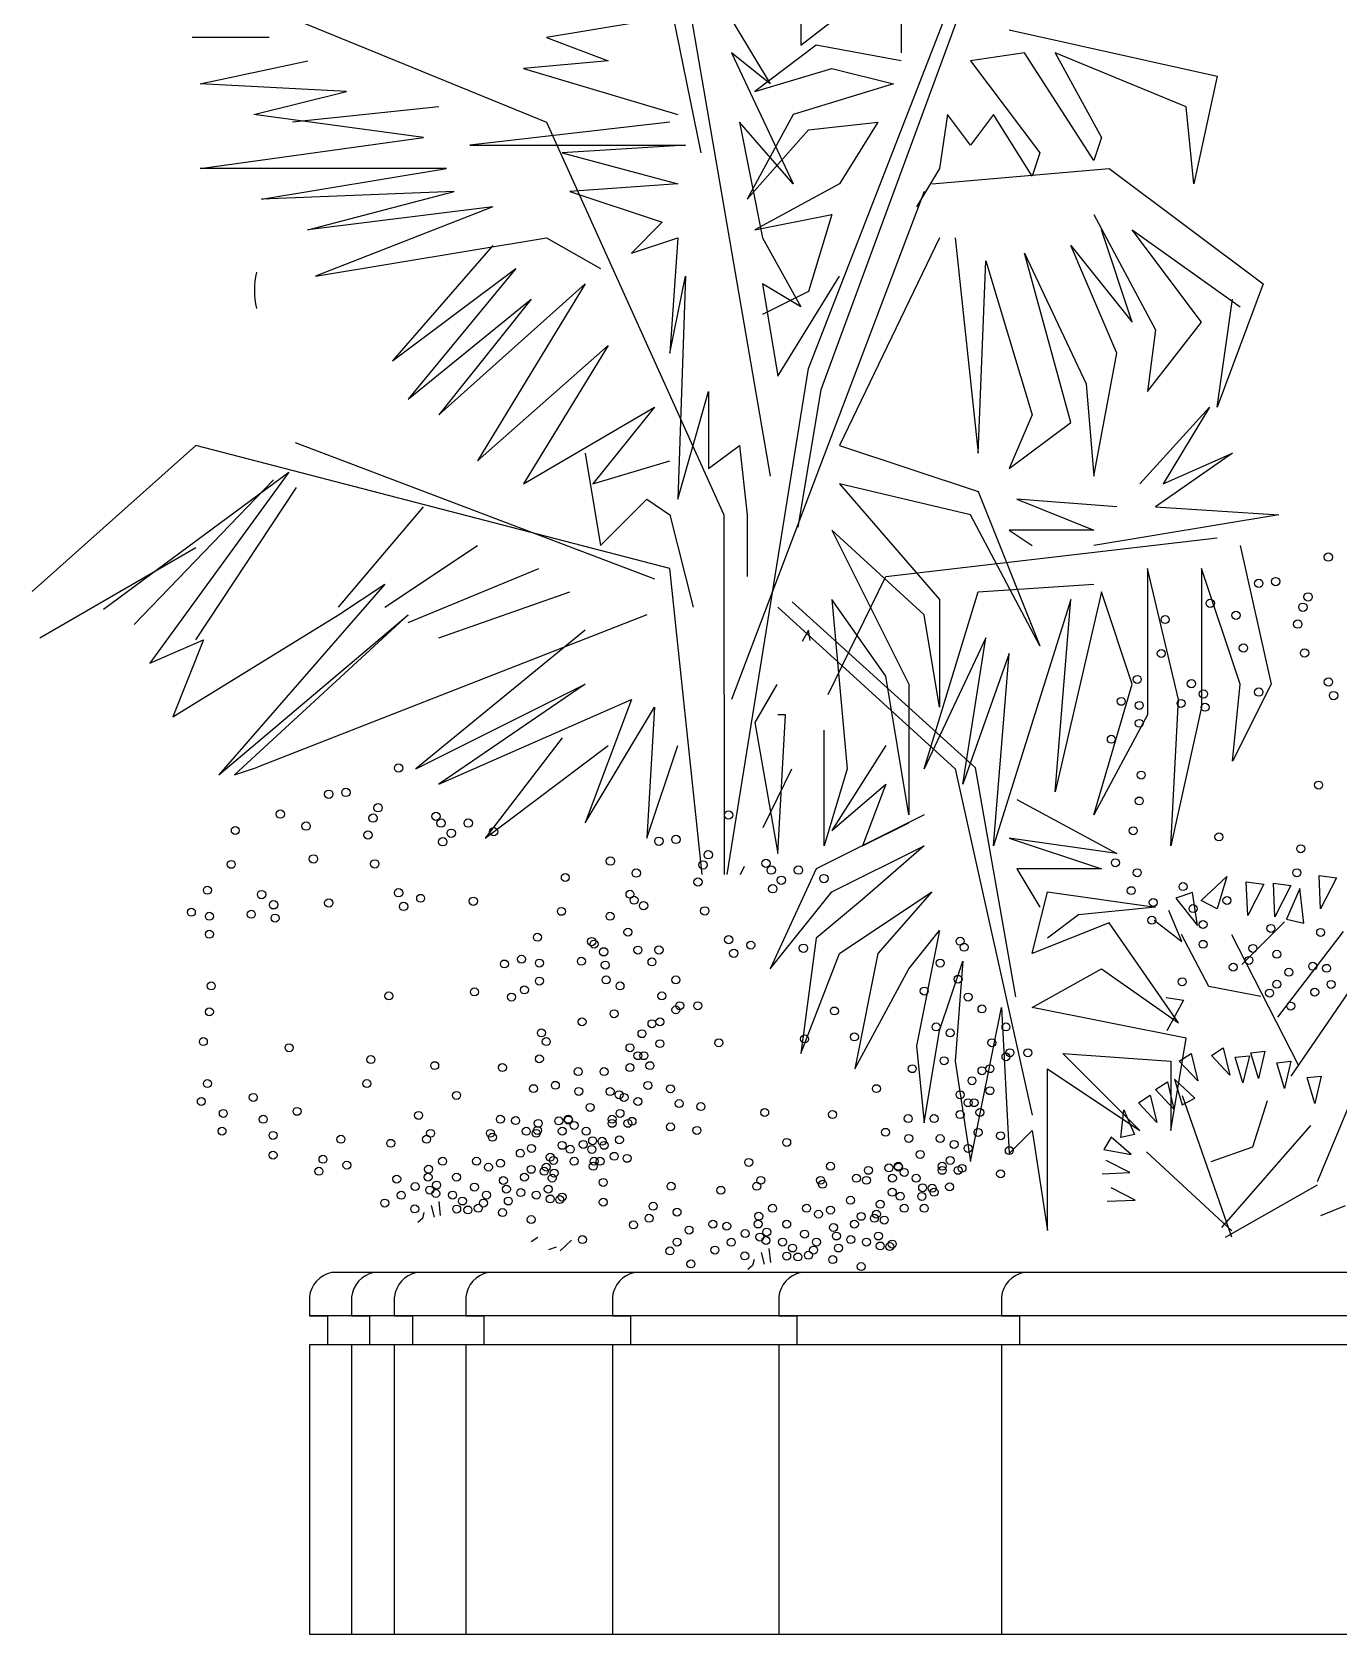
# Model space of a CAD drawing. Header units: millimetres. Extents: x 12377 to 30673, y 89761 to 101952.
# Drawn here: x 18926 to 19468, y 91069 to 91733 of the extents above; entities that cross this region are included whole.
import ezdxf

# ---------------------------------------------------------------- set-up
doc = ezdxf.new("R2010")
doc.units = ezdxf.units.MM

# ---------------------------------------------------------------- blocks, each defined once
blk = doc.blocks.new('A$C76034A20')
for p, q in [((398.3, 1356), (462.2, 1042)), ((419.6, 1345.3), (510.2, 818.4)), ((462.2, 1169.7), (510.2, 1089.9)), ((531.5, 1116.5), (579.4, 1153.7)), ((536.8, 893), (638, 1153.7)), ((148, 1148.4), (355.7, 1063.3)), ((531.5, 1143.1), (531.5, 1116.5)), ((644.2, 1147.5), (545.1, 878.2)), ((419.6, 1132.5), (355.7, 1121.8)), ((600.7, 1132.5), (600.7, 1111.2)), ((164, 1121.8), (110.7, 1121.8)), ((355.7, 1121.8), (398.3, 1105.8)), ((675.3, 1127.1), (819.1, 1095.2)), ((483.5, 1111.2), (526.2, 1020.7)), ((510.2, 1089.9), (483.5, 1111.2)), ((542.1, 1116.5), (499.5, 1084.6)), ((600.7, 1105.8), (542.1, 1116.5)), ((685.9, 1111.2), (648.6, 1105.8)), ((733.9, 1036.7), (685.9, 1111.2)), ((707.2, 1111.2), (739.2, 1052.6)), ((797.8, 1073.9), (707.2, 1111.2)), ((116.1, 1089.9), (190.6, 1105.8)), ((398.3, 1105.8), (339.7, 1100.5)), ((339.7, 1100.5), (446.3, 1068.6)), ((499.5, 1084.6), (552.8, 1100.5)), ((552.8, 1100.5), (595.4, 1089.9)), ((648.6, 1105.8), (696.6, 1042)), ((217.3, 1084.6), (116.1, 1089.9)), ((595.4, 1089.9), (526.2, 1068.6)), ((819.1, 1095.2), (803.1, 1020.7)), ((153.3, 1068.6), (217.3, 1084.6)), ((270.5, 1052.6), (153.3, 1068.6)), ((281.2, 1073.9), (180, 1063.3)), ((526.2, 1068.6), (494.2, 1010)), ((632.7, 1068.6), (627.3, 1031.3)), ((648.6, 1047.3), (632.7, 1068.6)), ((664.6, 1068.6), (648.6, 1047.3)), ((691.3, 1026), (664.6, 1068.6)), ((803.1, 1020.7), (797.8, 1073.9)), ((116.1, 1031.3), (270.5, 1052.6)), ((440.9, 1063.3), (302.5, 1047.3)), ((355.7, 1063.3), (478.2, 791.8)), ((526.2, 1020.7), (488.9, 1063.3)), ((488.9, 1063.3), (504.8, 983.4)), ((494.2, 1010), (536.8, 1057.9)), ((536.8, 1057.9), (584.7, 1063.3)), ((584.7, 1063.3), (558.1, 1020.7)), ((739.2, 1052.6), (733.9, 1036.7)), ((302.5, 1047.3), (451.6, 1047.3)), ((451.6, 1047.3), (366.4, 1042)), ((366.4, 1042), (446.3, 1020.7)), ((696.6, 1042), (691.3, 1026)), ((286.5, 1031.3), (116.1, 1031.3)), ((158.7, 1010), (286.5, 1031.3)), ((627.3, 1031.3), (611.4, 1004.7)), ((622, 1020.7), (744.5, 1031.3)), ((744.5, 1031.3), (851, 951.5)), ((446.3, 1020.7), (371.7, 1015.4)), ((558.1, 1020.7), (499.5, 988.8)), ((291.8, 1015.4), (158.7, 1010)), ((190.6, 988.8), (291.8, 1015.4)), ((371.7, 1015.4), (435.6, 994.1)), ((616.7, 1015.4), (483.5, 664.1)), ((318.4, 1004.7), (190.6, 988.8)), ((318.4, 1004.7), (195.9, 956.8)), ((499.5, 988.8), (552.8, 999.4)), ((552.8, 999.4), (536.8, 946.2)), ((733.9, 999.4), (776.5, 919.6)), ((435.6, 994.1), (414.3, 972.8)), ((760.5, 924.9), (739.2, 988.8)), ((760.5, 988.8), (835.1, 935.5)), ((808.4, 924.9), (760.5, 988.8)), ((195.9, 956.8), (355.7, 983.4)), ((318.4, 978.1), (249.2, 898.3)), ((355.7, 983.4), (393, 962.1)), ((414.3, 972.8), (446.3, 983.4)), ((446.3, 983.4), (440.9, 903.6)), ((504.8, 983.4), (531.5, 935.5)), ((627.3, 983.4), (558.1, 839.7)), ((638, 983.4), (654, 834.4)), ((717.9, 978.1), (760.5, 924.9)), ((749.8, 903.6), (717.9, 978.1)), ((654, 834.4), (659.3, 967.5)), ((659.3, 967.5), (691.3, 861)), ((685.9, 972.8), (728.5, 882.3)), ((717.9, 855.7), (685.9, 972.8)), ((249.2, 898.3), (334.4, 962.1)), ((334.4, 962.1), (259.9, 871.7)), ((440.9, 903.6), (451.6, 956.8)), ((451.6, 956.8), (446.3, 802.5)), ((515.5, 887.6), (558.1, 956.8)), ((281.2, 861), (382.4, 951.5)), ((382.4, 951.5), (307.8, 829.1)), ((531.5, 935.5), (504.8, 951.5)), ((504.8, 951.5), (515.5, 887.6)), ((536.8, 946.2), (504.8, 930.2)), ((851, 951.5), (819.1, 866.3)), ((259.9, 871.7), (345.1, 940.9)), ((345.1, 940.9), (281.2, 861)), ((819.1, 866.3), (829.7, 940.9)), ((771.1, 877), (808.4, 924.9)), ((776.5, 919.6), (771.1, 877)), ((307.8, 829.1), (398.3, 908.9)), ((398.3, 908.9), (339.7, 813.1)), ((733.9, 818.4), (749.8, 903.6)), ((480.5, 543.1), (536.8, 893)), ((446.3, 802.5), (467.6, 877)), ((467.6, 877), (467.6, 823.8)), ((545.1, 878.2), (529.3, 783.2)), ((728.5, 882.3), (733.9, 818.4)), ((339.7, 813.1), (430.3, 866.3)), ((430.3, 866.3), (387.7, 813.1)), ((765.8, 813.1), (813.8, 866.3)), ((813.8, 866.3), (781.8, 813.1)), ((691.3, 861), (675.3, 823.8)), ((675.3, 823.8), (717.9, 855.7)), ((113.2, 839.7), (0, 738.7)), ((440.9, 754.6), (113.2, 839.7)), ((181.8, 841.7), (430.2, 747.6)), ((382.4, 834.4), (393, 770.5)), ((467.6, 823.8), (488.9, 839.7)), ((488.9, 839.7), (494.2, 791.8)), ((558.1, 839.7), (654, 807.8)), ((829.7, 834.4), (776.5, 797.2)), ((781.8, 813.1), (829.7, 834.4)), ((49.3, 726.5), (177.6, 821.3)), ((177.6, 821.3), (81.3, 689.3)), ((387.7, 813.1), (440.9, 829.1)), ((70.6, 715.9), (167, 816)), ((113.2, 705.3), (182.9, 810.7)), ((558.1, 813.1), (627.3, 733.3)), ((648.6, 791.8), (558.1, 813.1)), ((393, 770.5), (425, 802.5)), ((425, 802.5), (440.9, 791.8)), ((654, 807.8), (696.6, 701.3)), ((680.6, 802.5), (733.9, 781.2)), ((749.8, 797.2), (680.6, 802.5)), ((211.9, 728), (270.5, 797.2)), ((440.9, 791.8), (456.9, 728)), ((478.2, 791.8), (478.4, 543.1)), ((494.2, 791.8), (494.2, 749.2)), ((696.6, 701.3), (648.6, 791.8)), ((861.7, 791.8), (733.9, 770.5)), ((776.5, 797.2), (861.7, 791.8)), ((616.7, 722.6), (552.8, 781.2)), ((552.8, 781.2), (606, 674.7)), ((590.1, 749.2), (819.1, 775.9)), ((675.3, 781.2), (691.3, 770.5)), ((733.9, 781.2), (675.3, 781.2)), ((5.3, 706.7), (113.2, 769.1)), ((243.9, 728), (307.8, 770.5)), ((835.1, 770.5), (856.4, 674.7)), ((259.9, 717.3), (350.4, 754.6)), ((463.2, 543.1), (440.9, 754.6)), ((771.1, 754.6), (771.1, 653.4)), ((792.4, 664.1), (771.1, 754.6)), ((808.4, 754.6), (808.4, 658.8)), ((835.1, 674.7), (808.4, 754.6)), ((243.9, 743.9), (129.2, 611.9)), ((211.9, 722.6), (243.9, 743.9)), ((550.3, 667.6), (590.1, 749.2)), ((654, 738.6), (733.9, 743.9)), ((281.2, 706.7), (371.7, 738.6)), ((652.1, 616.9), (525.3, 731.7)), ((552.8, 733.3), (563.4, 616.2)), ((590.1, 680.1), (552.8, 733.3)), ((616.7, 616.2), (654, 738.6)), ((627.3, 733.3), (627.3, 658.8)), ((717.9, 733.3), (664.6, 563)), ((739.2, 738.6), (707.2, 600.2)), ((707.2, 600.2), (717.9, 733.3)), ((760.5, 674.7), (739.2, 738.6)), ((97.3, 652), (211.9, 722.6)), ((129.2, 611.9), (259.9, 722.6)), ((259.9, 722.6), (139.9, 611.9)), ((425, 722.6), (155.9, 617.2)), ((515.5, 728), (638, 616.2)), ((627.3, 658.8), (616.7, 722.6)), ((382.4, 712), (265.2, 616.2)), ((536.8, 712), (532.2, 704.1)), ((537.9, 704.8), (536.8, 712)), ((81.3, 689.3), (118.6, 705.3)), ((118.6, 705.3), (97.3, 652)), ((659.3, 706.7), (616.7, 616.2)), ((643.3, 605.5), (659.3, 706.7)), ((675.3, 696), (643.3, 605.5)), ((664.6, 563), (675.3, 696)), ((606, 584.3), (590.1, 680.1)), ((265.2, 616.2), (382.4, 674.7)), ((382.4, 674.7), (281.2, 605.5)), ((514.9, 674.5), (499.5, 648.1)), ((606, 674.7), (606, 584.3)), ((733.9, 584.3), (760.5, 674.7)), ((829.7, 621.5), (835.1, 674.7)), ((856.4, 674.7), (829.7, 621.5)), ((281.2, 605.5), (414.3, 664.1)), ((414.3, 664.1), (382.4, 578.9)), ((382.4, 578.9), (430.3, 658.8)), ((430.3, 658.8), (425, 568.3)), ((787.1, 563), (792.4, 664.1)), ((808.4, 658.8), (787.1, 563)), ((499.5, 648.1), (515.5, 557.6)), ((520.8, 653.4), (515.5, 653.4)), ((515.5, 557.6), (520.8, 653.4)), ((547.5, 563), (547.5, 642.8)), ((771.1, 653.4), (733.9, 584.3)), ((366.4, 637.5), (313.1, 568.3)), ((313.1, 568.3), (398.3, 632.2)), ((425, 568.3), (446.3, 632.2)), ((590.1, 632.2), (552.8, 573.6)), ((139.9, 611.9), (155.9, 617.2)), ((505.4, 575.5), (525.2, 616.2)), ((563.4, 616.2), (547.5, 563)), ((638, 616.2), (691.3, 376.7)), ((679.9, 458.5), (652.1, 616.9)), ((552.8, 573.6), (590.1, 605.5)), ((590.1, 605.5), (574.1, 563)), ((680.6, 594.9), (749.8, 557.6)), ((616.7, 584.3), (542.1, 547)), ((574.1, 563), (606, 578.9)), ((675.3, 568.3), (739.2, 547)), ((749.8, 557.6), (675.3, 568.3)), ((552.8, 531), (616.7, 563)), ((616.7, 563), (574.1, 525.7)), ((489.6, 543.1), (492.4, 548.9)), ((542.1, 547), (510.2, 477.8)), ((680.6, 547), (696.6, 520.4)), ((739.2, 547), (680.6, 547)), ((808.2, 525), (825.8, 541.6)), ((825.8, 541.6), (819.1, 519.4)), ((839.3, 537.9), (851.4, 536.3)), ((840.4, 514.8), (839.3, 537.9)), ((851.4, 536.3), (840.4, 514.8)), ((858, 537.1), (870.1, 535.4)), ((859.1, 513.9), (858, 537.1)), ((870.1, 535.4), (859.1, 513.9)), ((876.4, 533.4), (867.1, 512.2)), ((879, 509.4), (876.4, 533.4)), ((889.6, 542.4), (901.7, 540.8)), ((890.7, 519.3), (889.6, 542.4)), ((901.7, 540.8), (890.7, 519.3)), ((510.2, 477.8), (552.8, 531)), ((574.1, 525.7), (542.1, 499.1)), ((558.1, 488.5), (622, 531)), ((622, 531), (584.7, 488.5)), ((691.3, 488.5), (701.9, 531)), ((701.9, 531), (776.5, 520.4)), ((802, 530.7), (790.5, 526.7)), ((790.5, 526.7), (805.6, 507.8)), ((805.6, 507.8), (802, 530.7)), ((819.1, 519.4), (808.2, 525)), ((744.5, 509.7), (691.3, 488.5)), ((723.2, 515.1), (701.9, 499.1)), ((776.5, 520.4), (723.2, 515.1)), ((792.4, 440.6), (744.5, 509.7)), ((775.6, 511.5), (794.8, 496.8)), ((794.8, 496.8), (785.8, 518.2)), ((836.1, 480.9), (865.6, 510.4)), ((867.1, 512.2), (879, 509.4)), ((542.1, 499.1), (531.5, 419.3)), ((606, 477.8), (627.3, 504.4)), ((627.3, 504.4), (611.4, 424.6)), ((813.4, 465.6), (794.5, 501.6)), ((875.4, 411.3), (829.3, 501.3)), ((861.1, 444.5), (906.5, 503.6)), ((531.5, 419.3), (558.1, 488.5)), ((584.7, 488.5), (568.8, 408.6)), ((870.2, 403.6), (929.2, 489.9)), ((568.8, 408.6), (606, 477.8)), ((627.3, 435.2), (643.3, 483.1)), ((643.3, 483.1), (638, 413.9)), ((691.3, 451.2), (739.2, 477.8)), ((739.2, 477.8), (792.4, 440.6)), ((849.3, 458.7), (813.4, 465.6)), ((783.9, 458.1), (796, 456.1)), ((796, 456.1), (784.3, 435)), ((648.6, 344.7), (670, 451.2)), ((670, 451.2), (675.3, 350.1)), ((797.8, 429.9), (691.3, 451.2)), ((616.7, 371.4), (627.3, 435.2)), ((611.4, 424.6), (616.7, 371.4)), ((787.1, 366), (797.8, 429.9)), ((815.2, 417.9), (823.4, 423.2)), ((823.4, 423.2), (827.9, 404.4)), ((638, 413.9), (648.6, 344.7)), ((765.8, 366), (712.6, 419.3)), ((712.6, 419.3), (787.1, 413.9)), ((787.1, 413.9), (787.1, 366)), ((793, 414), (801.3, 419.3)), ((805.7, 400.5), (793, 414)), ((801.3, 419.3), (805.7, 400.5)), ((827.9, 404.4), (815.2, 417.9)), ((831.7, 416.8), (841.5, 417.8)), ((837, 399), (831.7, 416.8)), ((841.5, 417.8), (837, 399)), ((842.4, 419.8), (852.1, 420.8)), ((847.7, 402), (842.4, 419.8)), ((852.1, 420.8), (847.7, 402)), ((860.4, 412.9), (870.1, 413.9)), ((865.7, 395.1), (860.4, 412.9)), ((870.1, 413.9), (865.7, 395.1)), ((888.4, 330.8), (922.5, 412.6)), ((701.9, 408.6), (765.8, 366)), ((701.9, 296.8), (701.9, 408.6)), ((776.6, 394.3), (784.8, 399.6)), ((784.8, 399.6), (789.2, 380.8)), ((789.7, 401.6), (795, 383.9)), ((803.7, 388.4), (789.7, 401.6)), ((881.3, 402.6), (891, 403.6)), ((886.6, 384.8), (881.3, 402.6)), ((891, 403.6), (886.6, 384.8)), ((764.7, 385.2), (772.9, 390.5)), ((772.9, 390.5), (777.4, 371.7)), ((789.2, 380.8), (776.6, 394.3)), ((795, 383.9), (803.7, 388.4)), ((829.3, 292.3), (795.2, 390)), ((752.5, 361.2), (754.6, 380.4)), ((754.6, 380.4), (762, 363.4)), ((777.4, 371.7), (764.7, 385.2)), ((843.8, 354.8), (853.9, 386.9)), ((675.3, 350.1), (691.3, 366)), ((691.3, 366), (701.9, 296.8)), ((822.5, 299.1), (883.8, 369.6)), ((745.8, 361.5), (740.8, 353)), ((759.8, 349.4), (745.8, 361.5)), ((762, 363.4), (752.5, 361.2)), ((815.1, 344.6), (843.8, 354.8)), ((740.8, 353), (759.8, 349.4)), ((758.9, 337), (742.4, 345.4)), ((829.4, 296.7), (770.4, 351.3)), ((739.6, 336), (758.9, 337)), ((762.5, 318), (746, 326.4)), ((824.9, 292.2), (888.4, 328.5)), ((275.8, 314.3), (277.9, 306.2)), ((281.2, 316.9), (282.2, 307.3)), ((743.2, 317.1), (762.5, 318)), ((907.6, 313.9), (890.6, 307.1)), ((269.8, 305.1), (266.6, 302.4)), ((270.9, 309.4), (269.8, 305.1)), ((349.5, 292.1), (344.9, 289.1)), ((365, 282.9), (372.9, 290.3)), ((362.2, 285.4), (357, 283.6)), ((499.1, 276.9), (498, 272.6)), ((503.9, 281.8), (506.1, 273.7)), ((509.3, 284.5), (510.4, 274.8)), ((1089.8, 267.9), (207, 267.9)), ((498, 272.6), (494.8, 269.9)), ((191.7, 251), (191.7, 237.9)), ((220.8, 251), (220.8, 237.9)), ((250.4, 251), (250.4, 237.9)), ((299.8, 251), (299.8, 237.9)), ((401.1, 251), (401.1, 237.9)), ((516.1, 251), (516.1, 237.9)), ((670, 251), (670, 237.9)), ((1069.1, 237.9), (191.7, 237.9)), ((191.7, 237.9), (204.2, 237.9)), ((204.2, 237.9), (204.2, 217.9)), ((220.8, 237.9), (233.3, 237.9)), ((233.3, 237.9), (233.3, 217.9)), ((250.4, 237.9), (262.9, 237.9)), ((262.9, 237.9), (262.9, 217.9)), ((299.8, 237.9), (312.3, 237.9)), ((312.3, 237.9), (312.3, 217.9)), ((401.1, 237.9), (413.6, 237.9)), ((413.6, 237.9), (413.6, 217.9)), ((516.1, 237.9), (528.6, 237.9)), ((528.6, 237.9), (528.6, 217.9)), ((670, 237.9), (682.5, 237.9)), ((682.5, 237.9), (682.5, 217.9)), ((1080.2, 217.9), (191.7, 217.9)), ((204.2, 217.9), (191.7, 217.9)), ((191.7, 217.9), (191.7, 17.9)), ((233.3, 217.9), (220.8, 217.9)), ((220.8, 217.9), (220.8, 17.9)), ((262.9, 217.9), (250.4, 217.9)), ((250.4, 217.9), (250.4, 17.9)), ((312.3, 217.9), (299.8, 217.9)), ((299.8, 217.9), (299.8, 17.9)), ((413.6, 217.9), (401.1, 217.9)), ((401.1, 217.9), (401.1, 17.9)), ((528.6, 217.9), (516.1, 217.9)), ((516.1, 217.9), (516.1, 17.9)), ((682.5, 217.9), (670, 217.9)), ((670, 217.9), (670, 17.9)), ((191.7, 17.9), (1040.2, 17.9))]:
    blk.add_line(p, q)
for centre, radius in [((896, 762.5), 2.88), ((847.9, 744.4), 2.88), ((859.6, 745.6), 2.88), ((814.4, 730.6), 2.88), ((882, 735), 2.88), ((783.2, 719.3), 2.75), ((832.2, 722.3), 2.88), ((878.4, 727.9), 2.88), ((874.9, 716.2), 2.88), ((780.5, 695.9), 2.75), ((837.3, 699.7), 2.88), ((879.6, 696.2), 2.88), ((763.9, 678), 2.75), ((801.4, 675), 2.88), ((896.1, 676.2), 2.88), ((752.9, 662.8), 2.75), ((809.7, 667.9), 2.88), ((847.9, 669.2), 2.88), ((899.6, 666.8), 2.88), ((765.3, 660), 2.75), ((794.2, 661.4), 2.75), ((810.8, 658.7), 2.75), ((765.3, 647.6), 2.75), ((746, 636.6), 2.75), ((253.3, 616.7), 2.88), ((766.7, 611.8), 2.75), ((205.1, 598.6), 2.88), ((216.9, 599.8), 2.88), ((889.3, 604.9), 2.75), ((171.6, 584.8), 2.88), ((239.2, 589.2), 2.88), ((481.4, 584.2), 2.88), ((765.3, 593.9), 2.75), ((140.5, 573.5), 2.75), ((189.4, 576.5), 2.88), ((235.7, 582.1), 2.88), ((279.2, 583.3), 2.88), ((282.7, 578.6), 2.88), ((301.5, 578.6), 2.88), ((761.2, 573.3), 2.75), ((232.2, 570.4), 2.88), ((283.9, 565.7), 2.88), ((289.7, 571.6), 2.88), ((319.1, 572.7), 2.88), ((433.3, 566.1), 2.88), ((445, 567.3), 2.88), ((820.4, 569.1), 2.75), ((194.5, 553.9), 2.88), ((399.8, 552.3), 2.88), ((467.4, 556.7), 2.88), ((748.8, 551.2), 2.75), ((876.9, 560.9), 2.75), ((137.7, 550.1), 2.75), ((236.9, 550.4), 2.88), ((368.6, 541), 2.75), ((417.6, 544), 2.88), ((463.8, 549.7), 2.88), ((507.3, 550.8), 2.88), ((510.9, 546.1), 2.88), ((529.7, 546.1), 2.88), ((547.3, 540.3), 2.88), ((763.9, 544.3), 2.75), ((874.2, 544.3), 2.75), ((121.2, 532.2), 2.75), ((158.6, 529.2), 2.88), ((253.3, 530.4), 2.88), ((413.3, 529.4), 2.75), ((460.3, 537.9), 2.88), ((512, 533.2), 2.88), ((517.9, 539.1), 2.88), ((759.8, 531.9), 2.75), ((795.6, 534.7), 2.75), ((166.9, 522.1), 2.88), ((205.1, 523.4), 2.88), ((256.8, 521), 2.88), ((268.6, 526.6), 2.75), ((305, 524.6), 2.88), ((416.1, 525.3), 2.75), ((422.7, 521.5), 2.88), ((465, 517.9), 2.88), ((775, 523.7), 2.75), ((802.5, 519.5), 2.75), ((825.9, 525.1), 2.75), ((110.1, 517), 2.75), ((122.6, 514.2), 2.75), ((151.5, 515.6), 2.75), ((168, 512.9), 2.75), ((365.9, 517.6), 2.75), ((399.5, 514.2), 2.75), ((774, 511.4), 2.75), ((809.4, 508.5), 2.75), ((122.6, 501.8), 2.75), ((349.3, 499.7), 2.75), ((386.8, 496.7), 2.88), ((411.9, 503.2), 2.75), ((481.5, 498), 2.88), ((641.5, 496.9), 2.75), ((856.3, 505.8), 2.75), ((890.7, 503), 2.75), ((388.5, 495), 2.75), ((395.1, 489.6), 2.88), ((418.8, 490.8), 2.75), ((433.3, 490.9), 2.88), ((485, 488.6), 2.88), ((496.8, 494.2), 2.75), ((533.2, 492.1), 2.88), ((644.2, 492.8), 2.75), ((809.4, 494.8), 2.75), ((843.9, 492), 2.75), ((860.4, 487.9), 2.75), ((326.5, 481.2), 2.75), ((338.3, 484.5), 2.75), ((350.7, 481.8), 2.75), ((379.7, 483.1), 2.75), ((396.2, 480.4), 2.75), ((428.5, 482.6), 2.75), ((627.7, 481.8), 2.75), ((830.3, 479), 2.75), ((841.1, 483.7), 2.75), ((868.7, 475.5), 2.75), ((885.2, 479.6), 2.75), ((894.8, 478.2), 2.75), ((123.9, 466), 2.75), ((340.3, 463.3), 2.75), ((350.7, 469.4), 2.75), ((396.8, 470.2), 2.75), ((406.4, 466), 2.75), ((445, 470.2), 2.75), ((616.7, 462.5), 2.75), ((640.1, 470.7), 2.75), ((795, 468.9), 2.75), ((860.4, 467.2), 2.75), ((897.9, 467.1), 2.75), ((246.6, 459.1), 2.75), ((305.8, 461.9), 2.75), ((331.4, 458.3), 2.75), ((435.3, 459.1), 2.75), ((447.7, 452.3), 2.75), ((460.1, 452.3), 2.75), ((647, 458.3), 2.75), ((855.4, 461.1), 2.75), ((870, 452.1), 2.75), ((886.6, 461.7), 2.75), ((122.6, 448.1), 2.75), ((380.2, 441.2), 2.75), ((402.3, 446.8), 2.75), ((434, 441.2), 2.75), ((445, 449.5), 2.75), ((554.6, 448.7), 2.75), ((656.6, 450.1), 2.75), ((352.1, 433.5), 2.75), ((421.6, 433), 2.75), ((428.5, 439.9), 2.75), ((534, 429.4), 2.75), ((568.4, 430.8), 2.75), ((624.9, 437.7), 2.75), ((634.6, 433.5), 2.75), ((673.2, 437.7), 2.75), ((118.4, 427.5), 2.75), ((177.7, 423.3), 2.75), ((355.4, 427.5), 2.75), ((413.3, 423.3), 2.75), ((434, 426.1), 2.75), ((474.7, 426.7), 2.75), ((663.5, 426.7), 2.75), ((675.9, 419.8), 2.75), ((688.3, 419.8), 2.75), ((234.2, 415.1), 2.75), ((278.3, 410.9), 2.75), ((325.1, 409.6), 2.75), ((350.7, 415.6), 2.75), ((413.3, 409.6), 2.75), ((418.8, 417.8), 2.75), ((422.9, 417.8), 2.75), ((427.1, 410.9), 2.75), ((608.4, 408.8), 2.75), ((630.4, 414.3), 2.75), ((656.6, 407.4), 2.75), ((662.1, 408.8), 2.75), ((673.2, 417), 2.75), ((121.2, 398.5), 2.75), ((231.4, 398.5), 2.75), ((361.7, 397.3), 2.75), ((377.5, 406.8), 2.75), ((395.4, 406.8), 2.75), ((425.7, 397.2), 2.75), ((649.7, 400.5), 2.75), ((117, 386.1), 2.75), ((152.9, 388.9), 2.75), ((293.4, 390.3), 2.75), ((346.6, 395), 2.75), ((377.9, 393.1), 2.75), ((399.5, 393), 2.75), ((405.8, 390.8), 2.75), ((409.2, 388.9), 2.75), ((418.8, 386.1), 2.75), ((441.3, 394.9), 2.75), ((583.6, 395), 2.75), ((641.5, 390.8), 2.75), ((647, 385.3), 2.75), ((651.1, 385.3), 2.75), ((662.1, 393.6), 2.75), ((132.2, 377.9), 2.75), ((183.2, 379.3), 2.75), ((267.2, 376.5), 2.75), ((385.7, 382), 2.75), ((406.4, 377.9), 2.75), ((447.3, 384.7), 2.75), ((462.3, 382.6), 2.75), ((506.4, 378.5), 2.75), ((553.3, 377.1), 2.75), ((605.6, 374.3), 2.75), ((623.5, 374.3), 2.75), ((641.5, 377.1), 2.75), ((655.2, 378.5), 2.75), ((131.3, 365.6), 2.75), ((159.8, 373.8), 2.75), ((275.5, 364.1), 2.75), ((316.8, 364.1), 2.75), ((323.7, 373.8), 2.75), ((334.2, 372.9), 2.75), ((341.6, 365.5), 2.75), ((348.5, 364.1), 2.75), ((349.3, 366.1), 2.75), ((349.9, 371), 2.75), ((364.1, 372.7), 2.75), ((366.5, 365.6), 2.75), ((370.6, 373.8), 2.75), ((370.7, 373.3), 2.75), ((374.7, 369.6), 2.75), ((383, 365.5), 2.75), ((400.9, 373.8), 2.75), ((400.9, 371), 2.75), ((411.9, 371), 2.75), ((414.7, 372.4), 2.75), ((441.3, 368.5), 2.75), ((459.6, 366.1), 2.75), ((589.9, 364.8), 2.75), ((653.9, 364.7), 2.75), ((166.6, 362.7), 2.75), ((213.5, 360), 2.75), ((247.9, 357.2), 2.75), ((272.7, 360), 2.75), ((318.2, 361.4), 2.75), ((345.2, 353.7), 2.75), ((366.4, 355.8), 2.75), ((372, 353.1), 2.75), ((381, 356.4), 2.75), ((386.9, 353), 2.75), ((387.5, 359), 2.75), ((394, 358.6), 2.75), ((395.4, 355.8), 2.75), ((406, 359.6), 2.75), ((521.6, 357.8), 2.75), ((606, 360.6), 2.75), ((627.7, 360.5), 2.75), ((637.3, 356.4), 2.75), ((647, 353.7), 2.75), ((669.5, 362.4), 2.75), ((675.5, 352.2), 2.75), ((166.6, 349), 2.75), ((201.1, 346.2), 2.75), ((217.6, 342.1), 2.75), ((283.8, 344.8), 2.75), ((307.2, 344.8), 2.75), ((315.5, 340.7), 2.75), ((323.7, 343.4), 2.75), ((337.5, 350.3), 2.75), ((355.4, 340.7), 2.75), ((358.2, 347.6), 2.75), ((360.4, 345.4), 2.75), ((374.7, 344.8), 2.75), ((387.9, 341.3), 2.75), ((388.5, 344.8), 2.75), ((392.6, 344.8), 2.75), ((402.4, 348.2), 2.75), ((411.3, 346.8), 2.75), ((495.4, 344), 2.75), ((551.9, 341.3), 2.75), ((598.7, 341.3), 2.75), ((598.9, 340.8), 2.75), ((613.9, 349.5), 2.75), ((629.1, 341.3), 2.75), ((634.6, 345.4), 2.75), ((198.3, 337.9), 2.75), ((252.1, 332.4), 2.75), ((273.7, 333.8), 2.75), ((274.1, 339.3), 2.75), ((293.4, 333.8), 2.75), ((325.8, 331.5), 2.75), ((340.3, 333.8), 2.75), ((345, 339.2), 2.75), ((354, 337.9), 2.75), ((359.5, 333.1), 2.75), ((360.9, 336.6), 2.75), ((394.8, 330.2), 2.75), ((503.7, 331.6), 2.75), ((545, 331.6), 2.75), ((569.8, 333), 2.75), ((576.7, 331.6), 2.75), ((578.1, 338.5), 2.75), ((592.3, 340.2), 2.75), ((594.7, 333.1), 2.75), ((602.9, 337.1), 2.75), ((611.1, 333), 2.75), ((629.1, 338.5), 2.75), ((640.1, 338.5), 2.75), ((642.8, 339.9), 2.75), ((669.5, 336.1), 2.75), ((255.2, 321.3), 2.75), ((264.8, 327.3), 2.75), ((274.9, 324.9), 2.75), ((279.1, 322.5), 2.75), ((279.6, 328.3), 2.75), ((290.7, 321.4), 2.75), ((305.8, 326.9), 2.75), ((314.1, 321.4), 2.75), ((327.9, 325.5), 2.75), ((337.8, 323.1), 2.75), ((348.5, 321.4), 2.75), ((356.8, 325.5), 2.75), ((358.2, 318.7), 2.75), ((366.4, 320), 2.75), ((441.7, 327.5), 2.75), ((476.1, 324.7), 2.75), ((500.9, 327.5), 2.75), ((546.4, 328.9), 2.75), ((594.6, 323.4), 2.75), ((600.1, 320.6), 2.75), ((615, 320.5), 2.75), ((615.6, 326.5), 2.75), ((622.2, 326.1), 2.75), ((623.5, 323.4), 2.75), ((634.2, 327.1), 2.75), ((243.8, 315.9), 2.75), ((264.5, 311.8), 2.75), ((293.5, 311.7), 2.75), ((297.5, 317.3), 2.75), ((301.3, 311.1), 2.75), ((308.4, 312.3), 2.75), ((312, 315.9), 2.75), ((325.2, 309.3), 2.75), ((329.2, 317.3), 2.75), ((364.7, 318.3), 2.75), ((394.8, 316.5), 2.75), ((429.3, 313.7), 2.75), ((445.8, 309.6), 2.75), ((511.9, 312.3), 2.75), ((535.4, 312.3), 2.75), ((543.6, 308.2), 2.75), ((551.9, 311), 2.75), ((565.7, 317.8), 2.75), ((583.6, 308.2), 2.75), ((586.3, 315.1), 2.75), ((602.9, 312.3), 2.75), ((616.7, 312.3), 2.75), ((345, 304.5), 2.75), ((415.7, 300.8), 2.75), ((426.5, 305.4), 2.75), ((454.1, 297.2), 2.75), ((470.6, 301.3), 2.75), ((480.2, 299.9), 2.75), ((501.9, 301.4), 2.75), ((502.3, 306.8), 2.75), ((521.6, 301.3), 2.75), ((554, 299), 2.75), ((568.4, 301.3), 2.75), ((573.1, 306.7), 2.75), ((582.2, 305.4), 2.75), ((589.1, 304.1), 2.75), ((380.4, 290.6), 2.75), ((445.8, 288.9), 2.75), ((483.3, 288.8), 2.75), ((492.9, 294.8), 2.75), ((503.1, 292.4), 2.75), ((507.3, 290), 2.75), ((507.8, 295.8), 2.75), ((518.8, 288.9), 2.75), ((534, 294.4), 2.75), ((542.2, 288.9), 2.75), ((556, 293.1), 2.75), ((565.9, 290.6), 2.75), ((576.7, 288.9), 2.75), ((585, 293.1), 2.75), ((586.3, 286.2), 2.75), ((592.9, 285.8), 2.75), ((594.6, 287.5), 2.75), ((440.9, 282.8), 2.75), ((472, 283.4), 2.75), ((492.6, 279.3), 2.75), ((521.6, 279.2), 2.75), ((525.7, 284.8), 2.75), ((529.4, 278.6), 2.75), ((536.6, 279.8), 2.75), ((540.2, 283.4), 2.75), ((553.4, 276.8), 2.75), ((557.4, 284.8), 2.75), ((455.4, 273.8), 2.75), ((573.1, 272), 2.75)]:
    blk.add_circle(centre, radius)
for centre in [(211.3, 248.7), (240.4, 248.7), (270, 248.7), (319.4, 248.7), (420.7, 248.7), (535.7, 248.7), (689.6, 248.7)]:
    blk.add_arc(centre, 19.7, 102.6417, 173.4235)
blk.add_ellipse((190.5, 947), major_axis=(0, 46), ratio=0.8, start_param=1.29543, end_param=1.846163)

msp = doc.modelspace()

# ---------------------------------------------------------------- block references
at = {"xscale": 0.6, "yscale": 0.6, "zscale": 0.6}
msp.add_blockref('A$C76034A20', (18925.97, 91057.83), dxfattribs=at)

doc.saveas('drawing.dxf')
